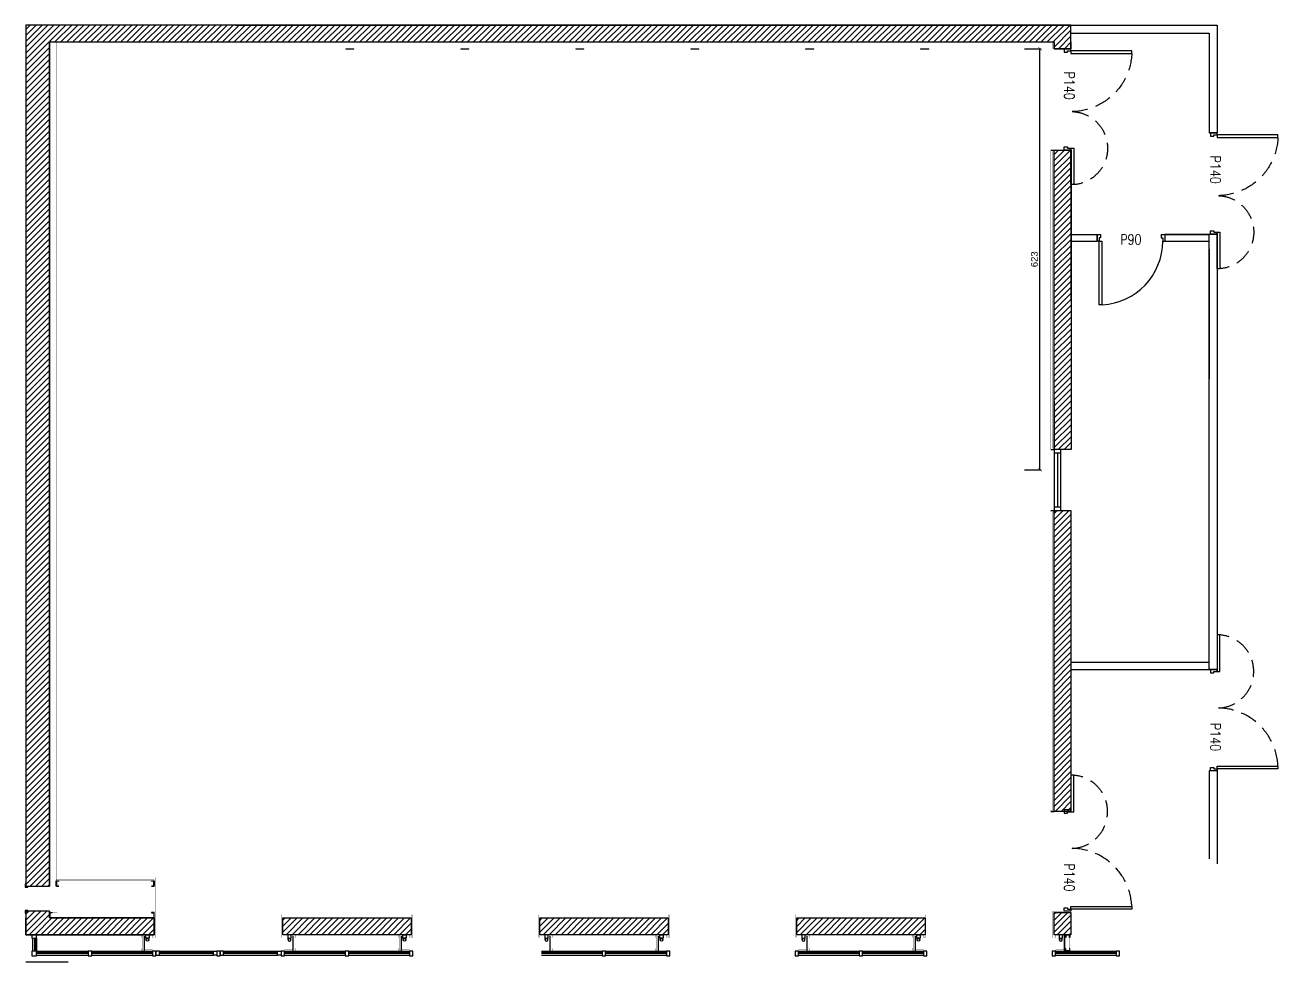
# Model space of a CAD drawing. Header units: metres. Extents: x -170671 to 7046476, y -35663801 to 566855.
# Drawn here: x 15555 to 17407, y -10880 to -9495 of the extents above; entities that cross this region are included whole.
import ezdxf
from ezdxf.enums import TextEntityAlignment as Align

# ---------------------------------------------------------------- set-up
doc = ezdxf.new("R2010")
doc.units = ezdxf.units.M
doc.header["$LTSCALE"] = 100
doc.linetypes.add('CACHE', pattern=[0.375, 0.25, -0.125])
for name, color, linetype in [('1-cloison', 250, 'Continuous'), ('1-cloison120_70', 7, 'Continuous'), ('1-menuiserie', 250, 'Continuous'), ('1-mobilier', 250, 'Continuous'), ('1-mur', 250, 'Continuous'), ('1-porte', 6, 'Continuous'), ('2-hachure', 7, 'Continuous')]:
    doc.layers.add(name, color=color, linetype=linetype)
doc.layers.add('4-BLEU', color=5, linetype='Continuous', lineweight=5)
doc.styles.add('ATT', font='ROMANS', dxfattribs={"width": 0.8, "height": 15})
doc.styles.get("Standard").update_dxf_attribs({"font": 'arial.ttf'})
doc.dimstyles.new('Ech-5', dxfattribs={"dimscale": 5, "dimtxt": 2, "dimasz": 1, "dimexe": 0.4, "dimexo": 0.0625, "dimtad": 1, "dimtoh": 1, "dimtxsty": 'Standard', "dimblk": 'ARCHTICK', "dimcen": 0.09, "dimclrd": 256, "dimclre": 256, "dimazin": 2, "dimtfac": 1, "dimtofl": 0, "dimtmove": 0, "dimatfit": 3, "dimfxl": 1, "dimtolj": 1, "dimtzin": 0, "dimlwd": -1, "dimlwe": -1, "dimarcsym": 0})
pattern_1 = [(45, (-16382.101, -16645.957), (-4.4194174, 4.4194174), [])]

# ---------------------------------------------------------------- blocks, each defined once
blk = doc.blocks.new('P140c10d.cf')
for p, q in [((-7, 99.9), (-3, 99.9)), ((-7, 10), (-7, 99.9)), ((-3, 99.9), (-3, 10)), ((-200.9, 14), (-200.9, 10)), ((-147, 14), (-200.9, 14)), ((-200.9, 10), (-147, 10)), ((-150, 10), (-150, 0)), ((-147, 10), (-150, 10)), ((-150, 0), (-145, 0)), ((-147, 10), (-147, 14)), ((-147, 5), (-147, 10)), ((-145, 5), (-147, 5)), ((-145, 0), (-145, 5)), ((-3, 10), (-7, 10)), ((-5, 0), (-5, 5)), ((-5, 5), (-3, 5)), ((0, 0), (-5, 0)), ((-3, 10), (0, 10)), ((-3, 5), (-3, 10)), ((0, 10), (0, 0))]:
    blk.add_line(p, q)
at = {"linetype": 'CACHE'}
for centre, radius, start, end in [((-3, 10), 90, 92.7294, 178.7965), ((-147, 10), 54.1, 2.0041, 175.7561)]:
    blk.add_arc(centre, radius, start, end, dxfattribs=at)
at = {"style": 'ATT', "width": 0.8, "flags": 8}
blk.add_attdef('REF1', text='', height=15, dxfattribs=at).set_placement((-50, 0), align=Align.CENTER)
blk = doc.blocks.new('P90c10d')
for p, q in [((-7, 10), (-7, 103.9)), ((-7, 103.9), (-3, 103.9)), ((-3, 103.9), (-3, 10)), ((-100, 0), (-100, 10)), ((-97, 10), (-100, 10)), ((-95, 0), (-100, 0)), ((-97, 5), (-97, 10)), ((-95, 5), (-97, 5)), ((-95, 0), (-95, 5)), ((-3, 10), (-7, 10)), ((-5, 0), (-5, 5)), ((-5, 5), (-3, 5)), ((0, 0), (-5, 0)), ((-3, 10), (0, 10)), ((-3, 5), (-3, 10)), ((0, 10), (0, 0))]:
    blk.add_line(p, q)
blk.add_arc((-3, 10), 94, 92.7294, 180)
at = {"style": 'ATT', "width": 0.8, "flags": 8}
blk.add_attdef('REF1', text='', height=15, dxfattribs=at).set_placement((-50, 0), align=Align.CENTER)
blk = doc.blocks.new('A$C750932AD')
at = {"layer": '1-menuiserie'}
for p, q in [((0.5, 2), (0.5, 4.5)), ((4.5, 2), (4.5, 4.5))]:
    blk.add_line(p, q, dxfattribs=at)
blk.add_lwpolyline([(5, 4.5), (0, 4.5), (0, 9.5), (5, 9.5)], close=True, dxfattribs=at)
blk.add_circle((2.5, 2), 2, dxfattribs=at)
blk = doc.blocks.new('A$C56D5156C')
at = {"layer": '1-menuiserie'}
for p, q in [((5, 6.8), (95, 6.8)), ((5, 5.9), (95, 5.9)), ((5, 5.3), (95, 5.3)), ((5, 4.5), (95, 4.5)), ((5, 3.9), (95, 3.9)), ((5, 0.8), (95, 0.8))]:
    blk.add_line(p, q, dxfattribs=at)
for points in [[(5, 6.8), (0, 6.8), (0, 0), (5, 0)], [(5, 6.8), (0, 6.8), (0, 0), (5, 0)], [(100, 6.8), (95, 6.8), (95, 0), (100, 0)]]:
    blk.add_lwpolyline(points, close=True, dxfattribs=at)
blk = doc.blocks.new('_ArchTick')
at = {"color": 0, "linetype": 'ByBlock', "const_width": 0.15}
blk.add_lwpolyline([(-0.5, -0.5), (0.5, 0.5)], dxfattribs=at)
blk = doc.blocks.new('*D412')
at = {"layer": '1-mobilier', "transparency": 16777216}
for p, q in [((17032.8, -9529.6), (17057.5, -9529.6)), ((17055.5, -10152.1), (17055.5, -9529.6)), ((17032.8, -10152.1), (17057.5, -10152.1))]:
    blk.add_line(p, q, dxfattribs=at)
at = {"layer": 'Defpoints', "color": 0, "transparency": 16777216}
for p in [(17032.5, -9529.6), (17055.5, -9529.6), (17032.5, -10152.1)]:
    blk.add_point(p, dxfattribs=at)
at = {"layer": '1-mobilier', "transparency": 16777216, "xscale": 5, "yscale": 5, "zscale": 5}
for p, rotation in [((17055.5, -9529.6), 90), ((17055.5, -10152.1), 270)]:
    blk.add_blockref('_ArchTick', p, dxfattribs=dict(at, rotation=rotation))
at = {"layer": '1-mobilier', "color": 0, "transparency": 16777216, "insert": (17047.3, -9840.8), "char_height": 10, "attachment_point": 5, "rotation": 90}
blk.add_mtext('\\A1;623', dxfattribs=at)

msp = doc.modelspace()

# ---------------------------------------------------------------- hatches: boundary and pattern name
at = {"layer": '2-hachure'}
h = msp.add_hatch(dxfattribs=at)
h.set_pattern_fill('ANSI31', color=256, scale=50, style=0)
h.set_pattern_definition(pattern_1)
h.paths.add_polyline_path([(17101.551, -10122.062), (17076.551, -10122.062), (17076.551, -9679.552), (17101.551, -9679.552)])
h.paths.add_polyline_path([(17101.396, -10657.067), (17076.551, -10657.067), (17076.551, -10212.062), (17101.396, -10212.062)], flags=17)
h.paths.add_polyline_path([(17101.396, -10839.548), (17076.396, -10839.548), (17076.396, -10806.376), (17101.396, -10806.376)])
h.paths.add_polyline_path([(16885.848, -10839.552), (16695.848, -10839.552), (16695.848, -10814.554), (16885.848, -10814.554)])
h.paths.add_polyline_path([(16505.848, -10839.582), (16315.848, -10839.582), (16315.848, -10814.585), (16505.848, -10814.585)])
h.paths.add_polyline_path([(16125.848, -10839.566), (15935.848, -10839.566), (15935.848, -10814.566), (16125.848, -10814.566)])
edge = h.paths.add_edge_path()
edge.add_line((17076.398, -9519.557), (17076.398, -9529.552))
edge.add_line((17076.398, -9529.552), (17101.398, -9529.552))
edge.add_line((17101.398, -9529.552), (17101.398, -9494.557))
edge.add_line((17101.398, -9494.557), (15555.85, -9494.557))
edge.add_line((15555.85, -9494.557), (15555.85, -10767.802))
edge.add_line((15555.85, -10767.802), (15590.85, -10767.793))
edge.add_line((15590.85, -10767.793), (15590.85, -9519.575))
edge.add_line((15590.85, -9519.575), (17076.398, -9519.552))
h = msp.add_hatch(dxfattribs=at)
h.set_pattern_fill('ANSI31', color=256, scale=50, style=0)
h.set_pattern_definition(pattern_1)
h.paths.add_polyline_path([(15745.848, -10814.565), (15590.85, -10814.589), (15590.85, -10804.625), (15555.85, -10804.634), (15555.85, -10839.55), (15745.848, -10839.55)])

# ---------------------------------------------------------------- linework, layer by layer
at = {"layer": '1-cloison'}
for p, q in [((17101.398, -9804.067), (17139.976, -9804.067)), ((17101.398, -9814.067), (17139.976, -9814.067)), ((17139.976, -9804.067), (17139.976, -9814.067)), ((17239.976, -9804.067), (17305.493, -9804.067)), ((17239.976, -9804.067), (17239.976, -9814.067)), ((17239.976, -9814.067), (17305.493, -9814.067))]:
    msp.add_line(p, q, dxfattribs=at)
at = {"layer": '1-cloison', "linetype": 'Continuous', "const_width": 0.18}
for points in [[(15600.852, -10767.793), (15600.851, -9519.574), (15599.046, -9519.574), (15599.049, -10767.793)], [(17076.398, -9519.552), (17076.398, -9529.551), (17074.597, -9529.552), (17074.597, -9519.552)], [(17071.557, -9681.352), (17076.551, -9681.352), (17076.551, -9679.552), (17071.557, -9679.552)], [(17071.557, -9681.352), (17071.557, -10120.261), (17074.054, -10120.261), (17074.051, -9681.352)], [(17074.051, -9681.352), (17074.054, -10120.261), (17076.551, -10120.261), (17076.551, -9681.352)], [(17071.557, -10122.062), (17076.551, -10122.062), (17076.551, -10120.261), (17071.557, -10120.261)], [(17071.557, -10213.862), (17076.551, -10213.862), (17076.551, -10212.062), (17071.557, -10212.062)], [(17074.051, -10213.862), (17074.054, -10655.272), (17076.551, -10655.272), (17076.551, -10213.862)], [(17071.557, -10657.073), (17076.551, -10657.073), (17076.551, -10655.272), (17071.557, -10655.272)], [(15745.848, -10754.612), (15600.851, -10754.624), (15600.851, -10757.121), (15745.848, -10757.119)], [(15745.848, -10757.119), (15600.851, -10757.121), (15600.851, -10759.618), (15745.848, -10759.615)], [(15745.848, -10754.612), (15745.848, -10843.568), (15747.649, -10843.568), (15747.644, -10754.608)], [(15745.848, -10804.608), (15590.85, -10804.625), (15590.85, -10806.392), (15745.848, -10806.39)], [(15935.848, -10809.572), (15935.848, -10843.569), (15934.047, -10843.569), (15934.065, -10809.572)], [(16125.848, -10809.557), (15935.848, -10809.572), (15935.848, -10812.069), (16125.848, -10812.066)], [(16125.848, -10812.054), (15935.848, -10812.069), (15935.848, -10814.566), (16125.848, -10814.564)], [(16125.848, -10809.557), (16125.848, -10843.566), (16127.649, -10843.566), (16127.649, -10809.557)], [(16315.848, -10809.59), (16315.848, -10843.587), (16314.047, -10843.587), (16314.065, -10809.59)], [(16505.848, -10809.576), (16315.848, -10809.59), (16315.848, -10812.087), (16505.848, -10812.085)], [(16505.848, -10812.073), (16315.848, -10812.087), (16315.848, -10814.585), (16505.848, -10814.582)], [(16505.848, -10809.576), (16505.848, -10843.585), (16507.649, -10843.585), (16507.649, -10809.576)], [(16695.848, -10809.56), (16695.848, -10843.557), (16694.047, -10843.557), (16694.065, -10809.56)], [(16885.848, -10809.545), (16695.848, -10809.56), (16695.848, -10812.057), (16885.848, -10812.054)], [(16885.848, -10812.042), (16695.848, -10812.057), (16695.848, -10814.554), (16885.848, -10814.552)], [(16885.848, -10809.545), (16885.848, -10843.554), (16887.649, -10843.554), (16887.649, -10809.545)], [(17101.399, -10804.567), (17074.595, -10804.57), (17074.595, -10806.376), (17101.396, -10806.376)], [(17076.396, -10806.376), (17076.396, -10843.555), (17074.595, -10843.555), (17074.595, -10806.376)], [(15729.047, -10839.563), (15729.047, -10863.566), (15730.848, -10863.566), (15730.848, -10839.563)], [(15952.65, -10839.556), (15952.65, -10863.559), (15950.849, -10863.559), (15950.849, -10839.556)], [(16109.047, -10839.561), (16109.047, -10863.564), (16110.848, -10863.564), (16110.848, -10839.561)], [(16332.644, -10839.581), (16332.644, -10863.584), (16330.843, -10863.584), (16330.843, -10839.581)], [(16489.041, -10839.583), (16489.041, -10863.586), (16490.842, -10863.586), (16490.842, -10839.583)], [(16712.65, -10839.544), (16712.65, -10863.548), (16710.849, -10863.548), (16710.849, -10839.544)], [(16869.047, -10839.546), (16869.047, -10863.55), (16870.848, -10863.55), (16870.848, -10839.546)], [(17091.397, -10839.554), (17091.397, -10863.557), (17093.197, -10863.557), (17093.197, -10839.554)], [(17099.596, -10839.548), (17099.596, -10863.552), (17101.396, -10863.552), (17101.396, -10839.548)], [(15743.347, -10863.56), (15730.848, -10863.567), (15730.848, -10861.759), (15743.347, -10861.758)], [(15950.849, -10863.559), (15938.35, -10863.566), (15938.35, -10861.758), (15950.849, -10861.758)], [(16123.347, -10863.557), (16110.848, -10863.565), (16110.848, -10861.756), (16123.347, -10861.756)], [(16330.849, -10863.578), (16318.35, -10863.585), (16318.35, -10861.777), (16330.849, -10861.777)], [(16503.347, -10863.576), (16490.848, -10863.583), (16490.848, -10861.775), (16503.347, -10861.775)], [(16710.849, -10863.547), (16698.35, -10863.554), (16698.35, -10861.746), (16710.849, -10861.746)], [(16883.347, -10863.545), (16870.848, -10863.553), (16870.848, -10861.744), (16883.347, -10861.744)], [(17091.396, -10863.544), (17078.897, -10863.551), (17078.897, -10861.743), (17091.396, -10861.743)]]:
    msp.add_lwpolyline(points, close=True, dxfattribs=at)
at = {"layer": '1-cloison'}
for points in [[(17305.493, -9804.067), (17239.976, -9804.067), (17239.976, -9814.067), (17305.493, -9814.067)], [(17305.493, -10437.071), (17101.398, -10437.071), (17101.398, -10447.071), (17305.493, -10447.071)]]:
    msp.add_lwpolyline(points, close=True, dxfattribs=at)
at = {"layer": '1-cloison120_70'}
for p, q in [((17101.398, -9494.557), (17317.493, -9494.557)), ((17317.493, -9494.557), (17317.493, -9653.787)), ((17101.398, -9506.557), (17305.493, -9506.557)), ((17305.493, -9506.557), (17305.493, -9653.787)), ((17305.493, -9653.787), (17317.493, -9653.787)), ((17317.493, -9813.762), (17317.493, -10017.371)), ((17305.493, -9825.762), (17305.493, -10017.371)), ((17101.398, -10447.071), (17317.493, -10447.071)), ((17317.493, -10597.071), (17305.493, -10597.072)), ((17305.493, -10597.072), (17305.494, -10727.08)), ((17317.493, -10597.071), (17317.495, -10734.597))]:
    msp.add_line(p, q, dxfattribs=at)
msp.add_lwpolyline([(17317.493, -10447.071), (17305.493, -10447.071), (17305.493, -9803.787), (17317.493, -9803.787)], close=True, dxfattribs=at)
at = {"layer": '1-menuiserie'}
for p, q in [((17099.599, -9529.551), (17077.395, -9529.551)), ((17076.551, -10049.999), (17076.551, -10217.096)), ((17081.551, -10127.062), (17081.551, -10207.062)), ((17086.551, -10212.062), (17086.551, -10127.062)), ((15565.904, -10844.55), (15565.904, -10863.566)), ((15569.004, -10844.55), (15569.004, -10863.566)), ((15569.604, -10844.55), (15569.604, -10863.566)), ((15570.404, -10844.55), (15570.404, -10863.566)), ((15571.004, -10844.55), (15571.004, -10863.566)), ((15571.904, -10844.55), (15571.904, -10863.566)), ((15730.848, -10841.363), (15730.848, -10863.566)), ((15950.849, -10841.356), (15950.849, -10863.559)), ((16110.848, -10841.361), (16110.848, -10863.564)), ((16330.843, -10841.381), (16330.843, -10863.584)), ((16490.842, -10841.383), (16490.842, -10863.586)), ((16710.849, -10841.344), (16710.849, -10863.548)), ((16870.848, -10841.346), (16870.848, -10863.55)), ((17091.397, -10839.554), (17091.397, -10863.563)), ((15571.904, -10863.566), (15648.349, -10863.566)), ((15571.904, -10864.466), (15648.349, -10864.466)), ((15571.904, -10865.066), (15648.349, -10865.066)), ((15571.904, -10865.866), (15648.349, -10865.866)), ((15571.904, -10866.466), (15648.349, -10866.466)), ((15571.904, -10869.566), (15648.349, -10869.566)), ((15753.47, -10863.566), (15833.35, -10863.566)), ((15753.47, -10864.466), (15833.35, -10864.466)), ((15753.47, -10865.066), (15833.35, -10865.066)), ((15753.47, -10865.866), (15833.35, -10865.866)), ((15753.47, -10866.466), (15833.35, -10866.466)), ((15753.47, -10869.566), (15833.35, -10869.566)), ((15848.47, -10863.566), (15928.35, -10863.566)), ((15848.47, -10864.466), (15928.35, -10864.466)), ((15848.47, -10865.066), (15928.35, -10865.066)), ((15848.47, -10865.866), (15928.35, -10865.866)), ((15848.47, -10866.466), (15928.35, -10866.466)), ((15848.47, -10869.566), (15928.35, -10869.566)), ((15938.35, -10863.566), (16028.35, -10863.566)), ((15938.35, -10864.466), (16028.35, -10864.466)), ((15938.35, -10865.066), (16028.35, -10865.066)), ((15938.35, -10865.866), (16028.35, -10865.866)), ((15938.35, -10866.466), (16028.35, -10866.466)), ((15938.35, -10869.566), (16028.35, -10869.566)), ((16318.35, -10863.566), (16408.35, -10863.566)), ((16318.35, -10864.466), (16408.35, -10864.466)), ((16318.35, -10865.066), (16408.35, -10865.066)), ((16318.35, -10865.866), (16408.35, -10865.866)), ((16318.35, -10866.466), (16408.35, -10866.466)), ((16318.35, -10869.566), (16408.35, -10869.566))]:
    msp.add_line(p, q, dxfattribs=at)
for points in [[(17086.551, -10122.062), (17076.551, -10122.062), (17076.551, -10127.062), (17086.551, -10127.062)], [(17086.551, -10207.062), (17076.551, -10207.062), (17076.551, -10212.062), (17086.551, -10212.062)], [(15600.852, -10767.793), (15600.851, -10759.618), (15604.814, -10759.617), (15604.811, -10760.026), (15601.283, -10760.026), (15601.285, -10767.383), (15604.812, -10767.382), (15604.815, -10767.793)], [(15745.848, -10759.615), (15745.848, -10767.791), (15741.885, -10767.791), (15741.888, -10767.382), (15745.416, -10767.382), (15745.415, -10760.026), (15741.888, -10760.026), (15741.885, -10759.616)], [(15590.85, -10814.589), (15590.85, -10806.414), (15594.813, -10806.414), (15594.81, -10806.823), (15591.283, -10806.823), (15591.283, -10814.179), (15594.81, -10814.179), (15594.813, -10814.589)], [(15745.848, -10814.565), (15745.848, -10806.39), (15741.885, -10806.39), (15741.888, -10806.798), (15745.416, -10806.798), (15745.416, -10814.155), (15741.888, -10814.155), (15741.885, -10814.565)], [(15571.904, -10844.55), (15571.904, -10839.55), (15565.071, -10839.55), (15565.071, -10844.55)], [(15571.904, -10844.55), (15571.904, -10839.55), (15565.071, -10839.55), (15565.071, -10844.55)], [(15571.904, -10870.399), (15571.904, -10863.566), (15565.071, -10863.566), (15565.071, -10870.399)], [(15748.35, -10863.566), (15743.35, -10863.566), (15743.35, -10870.399), (15748.35, -10870.399)], [(15748.35, -10863.566), (15748.35, -10869.566), (15753.47, -10869.566), (15753.47, -10863.566)], [(15838.35, -10863.566), (15838.35, -10869.566), (15833.35, -10869.566), (15833.35, -10863.566)], [(15843.35, -10863.566), (15838.35, -10863.566), (15838.35, -10870.399), (15843.35, -10870.399)], [(15843.35, -10863.566), (15838.35, -10863.566), (15838.35, -10870.399), (15843.35, -10870.399)], [(15843.35, -10863.566), (15843.35, -10869.566), (15848.47, -10869.566), (15848.47, -10863.566)], [(15933.35, -10863.566), (15933.35, -10869.566), (15928.35, -10869.566), (15928.35, -10863.566)], [(15938.35, -10863.566), (15933.35, -10863.566), (15933.35, -10870.399), (15938.35, -10870.399)], [(15938.35, -10863.566), (15933.35, -10863.566), (15933.35, -10870.399), (15938.35, -10870.399)], [(16033.35, -10863.566), (16028.35, -10863.566), (16028.35, -10870.399), (16033.35, -10870.399)]]:
    msp.add_lwpolyline(points, close=True, dxfattribs=at)
for points in [[(15558.85, -10768.801), (15558.85, -10767.801), (15555.85, -10767.802), (15555.85, -10764.802), (15554.85, -10764.802), (15554.85, -10768.802), (15558.85, -10768.802)], [(15558.85, -10804.633), (15558.85, -10803.633), (15554.85, -10803.633), (15554.85, -10807.634), (15555.85, -10807.634), (15555.85, -10804.634), (15558.85, -10804.633)], [(17099.596, -10839.553), (17099.596, -10843.517), (17099.186, -10843.517), (17099.185, -10839.986), (17093.605, -10839.986), (17093.606, -10843.517), (17093.197, -10843.517), (17093.197, -10839.554), (17099.596, -10839.553)], [(17099.596, -10863.557), (17099.596, -10859.594), (17099.185, -10859.594), (17099.185, -10863.125), (17093.605, -10863.125), (17093.606, -10859.594), (17093.197, -10859.594), (17093.197, -10863.557), (17099.596, -10863.557)]]:
    msp.add_lwpolyline(points, dxfattribs=at)
at = {"layer": '1-menuiserie', "linetype": 'Continuous', "const_width": 0.18}
for points in [[(15728.795, -10839.837), (15728.795, -10843.329), (15728.36, -10843.329), (15728.36, -10843.563), (15729.047, -10843.563), (15729.047, -10839.563), (15728.046, -10839.563), (15728.046, -10839.837), (15727.547, -10839.837), (15727.547, -10839.563), (15726.547, -10839.563), (15726.547, -10843.563), (15727.267, -10843.563), (15727.267, -10843.329), (15726.784, -10843.329), (15726.784, -10839.84), (15727.268, -10839.842), (15727.268, -10840.078), (15728.25, -10840.078), (15728.25, -10839.837)], [(15745.597, -10843.294), (15745.597, -10839.802), (15745.162, -10839.802), (15745.162, -10839.568), (15745.848, -10839.568), (15745.848, -10843.568), (15744.847, -10843.568), (15744.847, -10843.294), (15744.348, -10843.294), (15744.348, -10843.568), (15743.348, -10843.568), (15743.348, -10839.568), (15744.069, -10839.568), (15744.069, -10839.802), (15743.585, -10839.802), (15743.585, -10843.291), (15744.07, -10843.289), (15744.069, -10843.053), (15745.051, -10843.053), (15745.051, -10843.294)], [(15936.1, -10843.295), (15936.1, -10839.802), (15936.535, -10839.802), (15936.535, -10839.569), (15935.848, -10839.569), (15935.848, -10843.569), (15936.85, -10843.569), (15936.85, -10843.295), (15937.348, -10843.295), (15937.348, -10843.569), (15938.348, -10843.569), (15938.348, -10839.569), (15937.628, -10839.569), (15937.628, -10839.802), (15938.112, -10839.802), (15938.112, -10843.292), (15937.627, -10843.29), (15937.628, -10843.054), (15936.645, -10843.054), (15936.645, -10843.295)], [(15952.901, -10839.83), (15952.901, -10843.322), (15953.336, -10843.322), (15953.336, -10843.556), (15952.65, -10843.556), (15952.65, -10839.556), (15953.651, -10839.556), (15953.651, -10839.83), (15954.15, -10839.83), (15954.15, -10839.556), (15955.15, -10839.556), (15955.15, -10843.556), (15954.429, -10843.556), (15954.429, -10843.322), (15954.913, -10843.322), (15954.913, -10839.833), (15954.428, -10839.835), (15954.429, -10840.071), (15953.447, -10840.071), (15953.447, -10839.83)], [(16108.795, -10839.835), (16108.795, -10843.327), (16108.36, -10843.327), (16108.36, -10843.561), (16109.047, -10843.561), (16109.047, -10839.561), (16108.046, -10839.561), (16108.046, -10839.835), (16107.547, -10839.835), (16107.547, -10839.561), (16106.547, -10839.561), (16106.547, -10843.561), (16107.267, -10843.561), (16107.267, -10843.327), (16106.784, -10843.327), (16106.784, -10839.838), (16107.268, -10839.84), (16107.268, -10840.076), (16108.25, -10840.076), (16108.25, -10839.835)], [(16125.597, -10843.292), (16125.597, -10839.8), (16125.162, -10839.8), (16125.162, -10839.566), (16125.848, -10839.566), (16125.848, -10843.566), (16124.847, -10843.566), (16124.847, -10843.292), (16124.348, -10843.292), (16124.348, -10843.566), (16123.348, -10843.566), (16123.348, -10839.566), (16124.069, -10839.566), (16124.069, -10839.8), (16123.585, -10839.8), (16123.585, -10843.289), (16124.07, -10843.287), (16124.069, -10843.051), (16125.051, -10843.051), (16125.051, -10843.292)], [(16316.094, -10843.32), (16316.094, -10839.827), (16316.529, -10839.827), (16316.529, -10839.594), (16315.842, -10839.594), (16315.842, -10843.594), (16316.843, -10843.594), (16316.843, -10843.32), (16317.342, -10843.32), (16317.342, -10843.594), (16318.342, -10843.594), (16318.342, -10839.594), (16317.622, -10839.594), (16317.622, -10839.827), (16318.105, -10839.827), (16318.105, -10843.317), (16317.621, -10843.315), (16317.621, -10843.079), (16316.639, -10843.079), (16316.639, -10843.32)], [(16332.895, -10839.855), (16332.895, -10843.347), (16333.33, -10843.347), (16333.33, -10843.581), (16332.644, -10843.581), (16332.644, -10839.581), (16333.645, -10839.581), (16333.645, -10839.855), (16334.144, -10839.855), (16334.144, -10839.581), (16335.144, -10839.581), (16335.144, -10843.581), (16334.423, -10843.581), (16334.423, -10843.347), (16334.907, -10843.347), (16334.907, -10839.858), (16334.422, -10839.86), (16334.423, -10840.096), (16333.441, -10840.096), (16333.441, -10839.855)], [(16488.789, -10839.857), (16488.789, -10843.349), (16488.354, -10843.349), (16488.354, -10843.583), (16489.041, -10843.583), (16489.041, -10839.583), (16488.04, -10839.583), (16488.04, -10839.857), (16487.541, -10839.857), (16487.541, -10839.583), (16486.541, -10839.583), (16486.541, -10843.583), (16487.261, -10843.583), (16487.261, -10843.349), (16486.778, -10843.349), (16486.778, -10839.86), (16487.262, -10839.862), (16487.262, -10840.098), (16488.244, -10840.098), (16488.244, -10839.857)], [(16505.591, -10843.314), (16505.591, -10839.822), (16505.156, -10839.822), (16505.156, -10839.588), (16505.842, -10839.588), (16505.842, -10843.588), (16504.841, -10843.588), (16504.841, -10843.314), (16504.342, -10843.314), (16504.342, -10843.588), (16503.342, -10843.588), (16503.342, -10839.588), (16504.063, -10839.588), (16504.063, -10839.822), (16503.579, -10839.822), (16503.579, -10843.311), (16504.064, -10843.309), (16504.063, -10843.073), (16505.045, -10843.073), (16505.045, -10843.314)], [(16696.1, -10843.284), (16696.1, -10839.791), (16696.535, -10839.791), (16696.535, -10839.557), (16695.848, -10839.557), (16695.848, -10843.557), (16696.849, -10843.557), (16696.849, -10843.284), (16697.348, -10843.284), (16697.348, -10843.557), (16698.348, -10843.557), (16698.348, -10839.557), (16697.628, -10839.557), (16697.628, -10839.791), (16698.111, -10839.791), (16698.111, -10843.28), (16697.627, -10843.278), (16697.628, -10843.042), (16696.645, -10843.042), (16696.645, -10843.284)], [(16712.901, -10839.818), (16712.901, -10843.311), (16713.336, -10843.311), (16713.336, -10843.544), (16712.65, -10843.544), (16712.65, -10839.544), (16713.651, -10839.544), (16713.651, -10839.818), (16714.15, -10839.818), (16714.15, -10839.544), (16715.15, -10839.544), (16715.15, -10843.544), (16714.429, -10843.544), (16714.429, -10843.311), (16714.913, -10843.311), (16714.913, -10839.822), (16714.428, -10839.823), (16714.429, -10840.059), (16713.447, -10840.059), (16713.447, -10839.818)], [(16868.795, -10839.82), (16868.795, -10843.313), (16868.36, -10843.313), (16868.36, -10843.546), (16869.047, -10843.546), (16869.047, -10839.546), (16868.046, -10839.546), (16868.046, -10839.82), (16867.547, -10839.82), (16867.547, -10839.546), (16866.547, -10839.546), (16866.547, -10843.546), (16867.267, -10843.546), (16867.267, -10843.313), (16866.784, -10843.313), (16866.784, -10839.824), (16867.268, -10839.825), (16867.268, -10840.061), (16868.25, -10840.061), (16868.25, -10839.82)], [(16885.597, -10843.278), (16885.597, -10839.785), (16885.162, -10839.785), (16885.162, -10839.552), (16885.848, -10839.552), (16885.848, -10843.552), (16884.847, -10843.552), (16884.847, -10843.278), (16884.348, -10843.278), (16884.348, -10843.552), (16883.348, -10843.552), (16883.348, -10839.552), (16884.069, -10839.552), (16884.069, -10839.785), (16883.585, -10839.785), (16883.585, -10843.274), (16884.07, -10843.273), (16884.069, -10843.037), (16885.051, -10843.037), (16885.051, -10843.278)], [(17076.648, -10843.275), (17076.648, -10839.782), (17077.083, -10839.782), (17077.083, -10839.549), (17076.396, -10839.549), (17076.396, -10843.549), (17077.397, -10843.549), (17077.397, -10843.275), (17077.896, -10843.275), (17077.896, -10843.549), (17078.896, -10843.549), (17078.896, -10839.549), (17078.176, -10839.549), (17078.176, -10839.782), (17078.659, -10839.782), (17078.659, -10843.271), (17078.175, -10843.27), (17078.176, -10843.034), (17077.193, -10843.034), (17077.193, -10843.275)], [(15728.795, -10863.292), (15728.795, -10859.8), (15728.36, -10859.8), (15728.36, -10859.566), (15729.047, -10859.566), (15729.047, -10863.566), (15728.046, -10863.566), (15728.046, -10863.292), (15727.547, -10863.292), (15727.547, -10863.566), (15726.547, -10863.566), (15726.547, -10859.566), (15727.267, -10859.566), (15727.267, -10859.8), (15726.784, -10859.8), (15726.784, -10863.289), (15727.268, -10863.287), (15727.268, -10863.051), (15728.25, -10863.051), (15728.25, -10863.292)], [(15952.901, -10863.285), (15952.901, -10859.793), (15953.336, -10859.793), (15953.336, -10859.559), (15952.65, -10859.559), (15952.65, -10863.559), (15953.651, -10863.559), (15953.651, -10863.285), (15954.15, -10863.285), (15954.15, -10863.559), (15955.15, -10863.559), (15955.15, -10859.559), (15954.429, -10859.559), (15954.429, -10859.793), (15954.913, -10859.793), (15954.913, -10863.282), (15954.428, -10863.28), (15954.429, -10863.044), (15953.447, -10863.044), (15953.447, -10863.285)], [(16108.795, -10863.29), (16108.795, -10859.798), (16108.36, -10859.798), (16108.36, -10859.564), (16109.047, -10859.564), (16109.047, -10863.564), (16108.046, -10863.564), (16108.046, -10863.29), (16107.547, -10863.29), (16107.547, -10863.564), (16106.547, -10863.564), (16106.547, -10859.564), (16107.267, -10859.564), (16107.267, -10859.798), (16106.784, -10859.798), (16106.784, -10863.287), (16107.268, -10863.285), (16107.268, -10863.049), (16108.25, -10863.049), (16108.25, -10863.29)], [(16332.895, -10863.31), (16332.895, -10859.818), (16333.33, -10859.818), (16333.33, -10859.584), (16332.644, -10859.584), (16332.644, -10863.584), (16333.645, -10863.584), (16333.645, -10863.31), (16334.144, -10863.31), (16334.144, -10863.584), (16335.144, -10863.584), (16335.144, -10859.584), (16334.423, -10859.584), (16334.423, -10859.818), (16334.907, -10859.818), (16334.907, -10863.307), (16334.422, -10863.305), (16334.423, -10863.069), (16333.441, -10863.069), (16333.441, -10863.31)], [(16488.789, -10863.312), (16488.789, -10859.82), (16488.354, -10859.82), (16488.354, -10859.586), (16489.041, -10859.586), (16489.041, -10863.586), (16488.04, -10863.586), (16488.04, -10863.312), (16487.541, -10863.312), (16487.541, -10863.586), (16486.541, -10863.586), (16486.541, -10859.586), (16487.261, -10859.586), (16487.261, -10859.82), (16486.778, -10859.82), (16486.778, -10863.309), (16487.262, -10863.307), (16487.262, -10863.071), (16488.244, -10863.071), (16488.244, -10863.312)], [(16712.901, -10863.274), (16712.901, -10859.781), (16713.336, -10859.781), (16713.336, -10859.548), (16712.65, -10859.548), (16712.65, -10863.548), (16713.651, -10863.548), (16713.651, -10863.274), (16714.15, -10863.274), (16714.15, -10863.548), (16715.15, -10863.548), (16715.15, -10859.548), (16714.429, -10859.548), (16714.429, -10859.781), (16714.913, -10859.781), (16714.913, -10863.27), (16714.428, -10863.269), (16714.429, -10863.033), (16713.447, -10863.033), (16713.447, -10863.274)], [(16868.795, -10863.276), (16868.795, -10859.783), (16868.36, -10859.783), (16868.36, -10859.55), (16869.047, -10859.55), (16869.047, -10863.55), (16868.046, -10863.55), (16868.046, -10863.276), (16867.547, -10863.276), (16867.547, -10863.55), (16866.547, -10863.55), (16866.547, -10859.55), (16867.267, -10859.55), (16867.267, -10859.783), (16866.784, -10859.783), (16866.784, -10863.273), (16867.268, -10863.271), (16867.268, -10863.035), (16868.25, -10863.035), (16868.25, -10863.276)]]:
    msp.add_lwpolyline(points, close=True, dxfattribs=at)
at = {"layer": '1-mur'}
for p, q in [((15600.851, -9494.557), (15555.85, -9494.557)), ((15921.97, -9494.557), (15600.851, -9494.557)), ((15865.848, -9494.557), (17101.398, -9494.557)), ((15590.85, -9519.575), (15600.851, -9519.574)), ((17139.976, -9814.067), (17139.976, -9814.067)), ((15555.904, -10722.401), (15555.904, -10722.401)), ((15590.85, -10767.793), (15555.85, -10767.802)), ((15590.85, -10804.625), (15555.85, -10804.634)), ((15555.85, -10879.565), (15618.454, -10879.566))]:
    msp.add_line(p, q, dxfattribs=at)
for points in [[(15555.85, -9494.557), (15555.85, -9494.557), (15555.85, -10767.802)], [(17101.398, -9519.552), (17101.398, -9494.557), (15944.851, -9494.557)], [(15590.85, -9519.575), (17076.398, -9519.557)], [(15590.85, -10767.793), (15590.85, -9519.575), (15600.851, -9519.574)], [(15590.85, -9519.575), (15590.85, -10767.793)], [(17101.398, -9519.557), (17101.398, -9529.552), (17076.398, -9529.552), (17076.398, -9519.552), (17076.398, -9519.552)], [(15590.85, -10814.589), (15745.848, -10814.547), (15745.848, -10839.55), (15555.85, -10839.55), (15555.848, -10814.55), (15555.848, -10814.55)], [(15555.85, -10804.634), (15555.85, -10839.567), (15555.85, -10839.567)], [(15590.85, -10814.589), (15590.85, -10814.589), (15590.85, -10814.589), (15590.85, -10804.625)], [(15590.85, -10804.625), (15590.85, -10814.589)], [(17076.396, -10806.376), (17101.396, -10806.376), (17101.396, -10839.548), (17076.396, -10839.549), (17076.396, -10839.549), (17076.396, -10839.549), (17076.396, -10806.376)], [(15632.849, -10839.571), (15632.849, -10839.55)]]:
    msp.add_lwpolyline(points, dxfattribs=at)
for points in [[(17076.551, -9679.563), (17101.398, -9679.563), (17101.551, -10122.062), (17076.551, -10122.062)], [(17101.396, -10657.073), (17076.551, -10657.073), (17076.551, -10212.062), (17101.398, -10212.062)], [(15935.848, -10814.566), (16125.848, -10814.563), (16125.848, -10839.566), (15935.848, -10839.566)], [(15935.848, -10814.566), (16125.848, -10814.563), (16125.848, -10839.566), (15935.848, -10839.566)], [(16315.848, -10814.585), (16505.848, -10814.582), (16505.848, -10839.582), (16315.848, -10839.582)], [(16695.848, -10814.554), (16885.848, -10814.551), (16885.848, -10839.552), (16695.848, -10839.552)]]:
    msp.add_lwpolyline(points, close=True, dxfattribs=at)
at = {"layer": '1-porte'}
for p, q in [((17071.557, -9679.552), (17076.551, -9679.552)), ((17071.557, -10122.062), (17076.551, -10122.062)), ((17071.557, -10212.062), (17076.551, -10212.062)), ((17071.557, -10657.073), (17076.551, -10657.073))]:
    msp.add_line(p, q, dxfattribs=at)
at = {"layer": '2-hachure'}
for points in [[(17076.398, -9519.557), (17076.398, -9529.552), (17101.398, -9529.552), (17101.398, -9494.557), (15555.85, -9494.557), (15555.85, -10767.802), (15590.85, -10767.793), (15590.85, -9519.575), (17076.398, -9519.552)], [(15745.848, -10814.565), (15590.85, -10814.589), (15590.85, -10804.625), (15555.85, -10804.634), (15555.85, -10839.55), (15745.848, -10839.55), (15745.848, -10814.565)]]:
    msp.add_lwpolyline(points, dxfattribs=at)
for points in [[(17101.551, -10122.062), (17076.551, -10122.062), (17076.551, -9679.552), (17101.551, -9679.552)], [(17101.396, -10657.067), (17076.551, -10657.067), (17076.551, -10212.062), (17101.396, -10212.062)], [(16125.848, -10839.566), (15935.848, -10839.566), (15935.848, -10814.566), (16125.848, -10814.566)], [(16505.848, -10839.582), (16315.848, -10839.582), (16315.848, -10814.585), (16505.848, -10814.585)], [(16885.848, -10839.552), (16695.848, -10839.552), (16695.848, -10814.554), (16885.848, -10814.554)], [(17101.396, -10839.548), (17076.396, -10839.548), (17076.396, -10806.376), (17101.396, -10806.376)]]:
    msp.add_lwpolyline(points, close=True, dxfattribs=at)
at = {"layer": '4-BLEU'}
for points in [[(16040.954, -9529.559), (16029.043, -9529.559), (16029.043, -9530.08), (16040.954, -9530.08)], [(16210.954, -9529.558), (16199.043, -9529.558), (16199.043, -9530.079), (16210.954, -9530.079)], [(16380.954, -9529.525), (16369.043, -9529.524), (16369.043, -9530.045), (16380.954, -9530.045)], [(16550.954, -9529.571), (16539.043, -9529.571), (16539.043, -9530.092), (16550.954, -9530.092)], [(16720.954, -9529.538), (16709.043, -9529.538), (16709.043, -9530.059), (16720.954, -9530.059)], [(16890.954, -9529.553), (16879.043, -9529.553), (16879.043, -9530.074), (16890.954, -9530.074)]]:
    msp.add_lwpolyline(points, close=True, dxfattribs=at)

# ---------------------------------------------------------------- block references
at = {"layer": '1-menuiserie'}
for name, p in [('A$C750932AD', (15733.348, -10849.05)), ('A$C750932AD', (16113.348, -10849.048)), ('A$C750932AD', (16493.342, -10849.07)), ('A$C750932AD', (16873.348, -10849.033)), ('A$C56D5156C', (15648.349, -10870.399)), ('A$C56D5156C', (16028.35, -10870.399)), ('A$C56D5156C', (16408.35, -10870.399)), ('A$C56D5156C', (16693.35, -10870.399)), ('A$C56D5156C', (16788.35, -10870.399)), ('A$C56D5156C', (17073.35, -10870.399))]:
    msp.add_blockref(name, p, dxfattribs=at)
at = {"layer": '1-menuiserie', "xscale": -1}
for p in [(15948.348, -10849.051), (16328.342, -10849.076), (16708.348, -10849.039), (17088.896, -10849.029)]:
    msp.add_blockref('A$C750932AD', p, dxfattribs=at)
at = {"layer": '1-porte'}
ref = msp.add_blockref('P140c10d.cf', (17091.398, -9529.552), dxfattribs=dict(at, xscale=-1, rotation=270))
ref.add_attrib('REF1', 'P140', dxfattribs={"layer": '0', "height": 15, "rotation": 270, "style": 'ATT', "width": 0.8, "flags": 8}).set_placement((17091.398, -9584.123), align=Align.CENTER)
ref = msp.add_blockref('P140c10d.cf', (17307.493, -9653.787), dxfattribs=dict(at, xscale=-1, rotation=270))
ref.add_attrib('REF1', 'P140', dxfattribs={"layer": '0', "height": 15, "rotation": 270, "style": 'ATT', "width": 0.8, "flags": 8}).set_placement((17307.493, -9708.358), align=Align.CENTER)
ref = msp.add_blockref('P90c10d', (17139.976, -9804.067), dxfattribs=dict(at, rotation=180))
ref.add_attrib('REF1', 'P90', dxfattribs={"layer": '0', "height": 15, "style": 'ATT', "width": 0.8, "flags": 8}).set_placement((17189.976, -9819.067), align=Align.CENTER)
at = {"layer": '1-porte', "rotation": 270}
for p in [(17307.493, -10597.071), (17091.397, -10804.567)]:
    msp.add_blockref('P140c10d.cf', p, dxfattribs=at).add_auto_attribs({'REF1': 'P140'})

# ---------------------------------------------------------------- dimensions: what is measured, and where the dimension line sits
at = {"layer": '1-mobilier'}
dim = msp.add_linear_dim(base=(17055.547, -9529.552), p1=(17032.507, -10152.07), p2=(17032.503, -9529.552), angle=90, dimstyle='Ech-5', override={"dimdec": 0}, dxfattribs=at)
dim.commit()
dim.dimension.update_dxf_attribs({"geometry": '*D412', "text_midpoint": (17047.312, -9840.811)})

doc.saveas('drawing.dxf')
